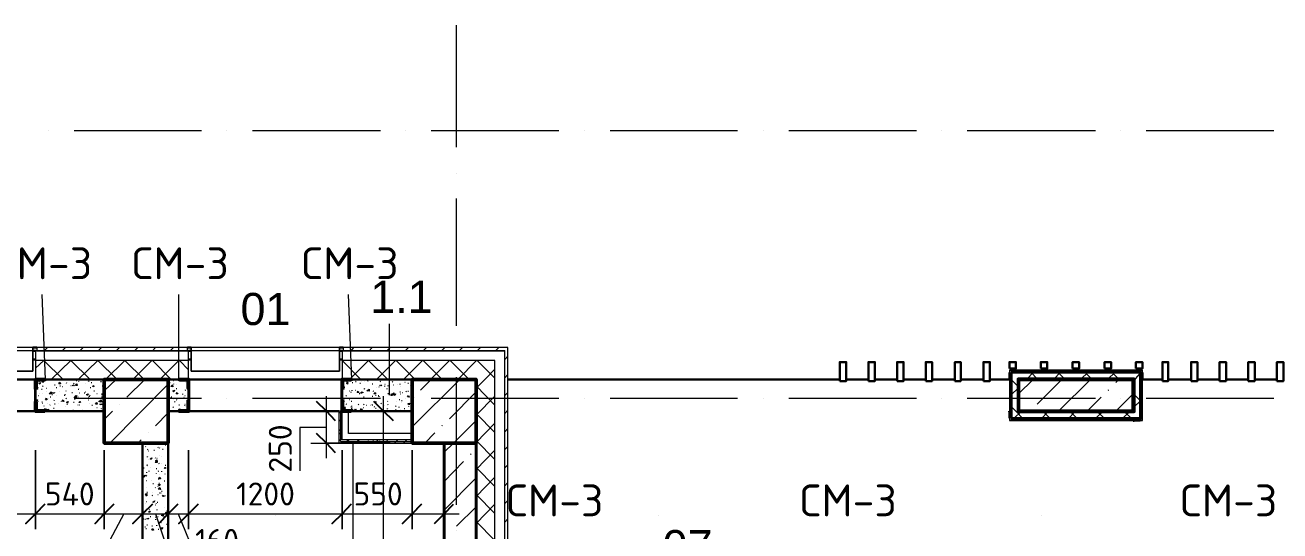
# Model space of a CAD drawing. Header units: millimetres. Extents: x -84737 to 172119, y -43083 to 59399.
# Drawn here: x 12924 to 22753, y 53641 to 57605 of the extents above; entities that cross this region are included whole.
import ezdxf

# ---------------------------------------------------------------- set-up
doc = ezdxf.new("R2010")
doc.units = ezdxf.units.MM
doc.layers.add('11) Плинтус ПЛ-2', color=70, linetype='Continuous', lineweight=30)
for name, color, linetype in [('PDF _Витраж', 7, 'Continuous'), ('PDF _Марки', 7, 'Continuous'), ('PDF _Несущие колонны', 7, 'Continuous'), ('PDF _Обобщенные модели', 7, 'Continuous'), ('PDF _Обозначения', 7, 'Continuous'), ('PDF _Окна', 7, 'Continuous'), ('PDF _Оси', 7, 'Continuous'), ('PDF _Перекрытия', 7, 'Continuous'), ('PDF _Размеры-100', 7, 'Continuous'), ('PDF _Стены', 7, 'Continuous'), ('PDF _Текст', 7, 'Continuous')]:
    doc.layers.add(name, color=color, linetype=linetype)
doc.styles.add('PDF GOSTCommon', font='arial.ttf')
doc.styles.add('PDF ISOCPEUR', font='isocpeur.ttf')

msp = doc.modelspace()

# ---------------------------------------------------------------- hatches: boundary and pattern name
at = {"layer": 'PDF _Стены', "transparency": 33554559}
for points in [[(16684.9, 55052.6), (16684.9, 55056.8), (16680.7, 55056.8), (16676.4, 55052.6), (16680.7, 55048.4), (16684.9, 55048.4)], [(20638.7, 54900.2), (20638.7, 54904.4), (20634.5, 54904.4), (20630.2, 54900.2), (20634.5, 54896), (20638.7, 54896)], [(20638.7, 54887.5), (20638.7, 54891.7), (20634.5, 54891.7), (20630.2, 54887.5), (20634.5, 54883.3), (20638.7, 54883.3)], [(21680.1, 54887.5), (21680.1, 54891.7), (21675.8, 54891.7), (21671.6, 54887.5), (21675.8, 54883.3), (21680.1, 54883.3)], [(20638.7, 54519.2), (20638.7, 54523.5), (20634.5, 54523.5), (20630.2, 54519.2), (20634.5, 54515), (20638.7, 54515)], [(20638.7, 54506.5), (20638.7, 54510.8), (20634.5, 54510.8), (20630.2, 54506.5), (20634.5, 54502.3), (20638.7, 54502.3)]]:
    msp.add_hatch(color=256, dxfattribs=at).paths.add_polyline_path(points)

# ---------------------------------------------------------------- linework, layer by layer
at = {"layer": '11) Плинтус ПЛ-2'}
msp.add_lwpolyline([(13006.3, 54578.5), (13543.9, 54578.5), (13543.9, 54328.7), (13844.4, 54328.7), (13844.4, 50523.1)], dxfattribs=at)
at = {"layer": 'PDF _Витраж', "lineweight": 30}
for points in [[(19305.2, 54815.5), (19356, 54815.5), (19356, 54963.7), (19305.2, 54963.7)], [(19529.6, 54815.5), (19580.4, 54815.5), (19580.4, 54963.7), (19529.6, 54963.7)], [(19754, 54815.5), (19804.8, 54815.5), (19804.8, 54963.7), (19754, 54963.7)], [(19978.3, 54815.5), (20029.1, 54815.5), (20029.1, 54963.7), (19978.3, 54963.7)], [(20206.9, 54815.5), (20253.5, 54815.5), (20253.5, 54963.7), (20206.9, 54963.7)], [(20431.3, 54815.5), (20482.1, 54815.5), (20482.1, 54963.7), (20431.3, 54963.7)], [(20634.5, 54912.9), (20685.3, 54912.9), (20685.3, 54963.7), (20634.5, 54963.7)], [(20880, 54912.9), (20930.8, 54912.9), (20930.8, 54963.7), (20880, 54963.7)], [(21129.7, 54912.9), (21180.5, 54912.9), (21180.5, 54963.7), (21129.7, 54963.7)], [(21379.5, 54912.9), (21430.3, 54912.9), (21430.3, 54963.7), (21379.5, 54963.7)], [(21625, 54912.9), (21675.8, 54912.9), (21675.8, 54963.7), (21625, 54963.7)], [(21832.5, 54815.5), (21879, 54815.5), (21879, 54963.7), (21832.5, 54963.7)], [(22056.8, 54815.5), (22107.6, 54815.5), (22107.6, 54963.7), (22056.8, 54963.7)], [(22281.2, 54815.5), (22332, 54815.5), (22332, 54963.7), (22281.2, 54963.7)], [(22505.5, 54815.5), (22556.3, 54815.5), (22556.3, 54963.7), (22505.5, 54963.7)], [(22729.9, 54815.5), (22780.7, 54815.5), (22780.7, 54963.7), (22729.9, 54963.7)]]:
    msp.add_lwpolyline(points, close=True, dxfattribs=at)
at = {"layer": 'PDF _Марки', "lineweight": 9}
for points in [[(13082.5, 54828.2), (13057.1, 55492.9)], [(14128, 54828.2), (14128, 55492.9)], [(15482.7, 54828.2), (15457.3, 55492.9)], [(15779, 54705.5), (15779, 55264.3)], [(15491.1, 54341.4), (15491.1, 53465.2), (15258.3, 53465.2)]]:
    msp.add_lwpolyline(points, dxfattribs=at)
at = {"layer": 'PDF _Несущие колонны', "lineweight": 9}
for points in [[(13543.9, 54739.4), (13637, 54828.2)], [(13586.2, 54328.7), (14043.4, 54790.1)], [(13721.7, 54688.6), (13861.4, 54828.2)], [(15956.8, 54455.7), (16329.3, 54828.2)], [(16020.3, 54743.6), (16104.9, 54828.2)], [(20706.4, 54714), (20820.7, 54828.2)], [(20850.4, 54633.5), (21045.1, 54828.2)], [(21019.7, 54578.5), (21269.4, 54828.2)], [(21468.4, 54802.8), (21493.8, 54828.2)], [(15965.3, 54688.6), (15969.5, 54692.8)], [(16248.9, 54519.2), (16456.3, 54730.9)], [(21244, 54578.5), (21354.1, 54688.6)], [(21409.1, 54743.6), (21413.4, 54747.8)], [(21468.4, 54578.5), (21603.9, 54714)], [(13543.9, 54515), (13607.4, 54578.5)], [(13666.6, 54633.5), (13666.6, 54633.5)], [(13946, 54464.2), (14043.4, 54565.8)], [(20795.3, 54578.5), (20795.3, 54578.5)], [(16189.6, 54464.2), (16193.8, 54468.4)], [(16278.5, 54328.7), (16456.3, 54506.5)], [(13891, 54409.2), (13891, 54409.2)], [(16054.1, 54328.7), (16134.6, 54409.2)], [(13810.6, 54328.7), (13831.7, 54354.1)], [(14034.9, 54328.7), (14043.4, 54341.4)]]:
    msp.add_lwpolyline(points, dxfattribs=at)
at = {"layer": 'PDF _Несущие колонны', "lineweight": 50}
for points in [[(14043.4, 54328.7), (14043.4, 54828.2), (13543.9, 54828.2), (13543.9, 54328.7)], [(16456.3, 54328.7), (16456.3, 54828.2), (15956.8, 54828.2), (15956.8, 54328.7)], [(21603.9, 54828.2), (20706.4, 54828.2), (20706.4, 54578.5), (21603.9, 54578.5)]]:
    msp.add_lwpolyline(points, close=True, dxfattribs=at)
at = {"layer": 'PDF _Обобщенные модели', "lineweight": 30}
for points in [[(13006.3, 54603.9), (13002, 54603.9), (13002, 54802.8), (13006.3, 54802.8)], [(14204.2, 54802.8), (14208.5, 54802.8), (14208.5, 54603.9), (14204.2, 54603.9)], [(15406.5, 54603.9), (15402.2, 54603.9), (15402.2, 54802.8), (15406.5, 54802.8)]]:
    msp.add_lwpolyline(points, dxfattribs=at)
at = {"layer": 'PDF _Обобщенные модели', "lineweight": 50}
for points in [[(13078.2, 54828.2), (13006.3, 54828.2), (13006.3, 54752.1)], [(13010.5, 54760.5), (13010.5, 54824), (13074, 54824)], [(14204.2, 54752.1), (14204.2, 54828.2), (14132.3, 54828.2)], [(14136.5, 54824), (14200, 54824), (14200, 54760.5)], [(15478.4, 54828.2), (15406.5, 54828.2), (15406.5, 54752.1)], [(15410.7, 54760.5), (15410.7, 54824), (15474.2, 54824)], [(13006.3, 54654.7), (13006.3, 54578.5), (13078.2, 54578.5)], [(15406.5, 54654.7), (15406.5, 54578.5), (15478.4, 54578.5)], [(13074, 54582.7), (13010.5, 54582.7), (13010.5, 54650.5)], [(14200, 54650.5), (14200, 54582.7), (14136.5, 54582.7)], [(15474.2, 54582.7), (15410.7, 54582.7), (15410.7, 54650.5)]]:
    msp.add_lwpolyline(points, dxfattribs=at)
msp.add_lwpolyline([(14138.6, 54587, 0.474648), (14132.3, 54578.5), (14204.2, 54578.5), (14204.2, 54654.7)], format="xyb", dxfattribs=at)
for centre, radius, start, end in [((13008.9, 54764.9), 6.35, 258.46412, 359.99999), ((13076.6, 54832.6), 6.35, 269.99999, 11.53588), ((14138.6, 54830.4), 6.34, 168.45357, 270.01853), ((14206.4, 54762.6), 6.36, 180.01279, 281.48833), ((15409.2, 54764.9), 6.35, 258.46412, 359.99999), ((15476.9, 54832.6), 6.35, 269.99999, 11.53588), ((13008.9, 54654.8), 6.35, 0, 101.53588), ((14206.4, 54652.6), 6.36, 78.51167, 179.98721), ((15409.2, 54654.8), 6.35, 0, 101.53588), ((13076.6, 54582.8), 6.35, 348.46412, 90.00001), ((15476.9, 54582.8), 6.35, 348.46412, 90.00001)]:
    msp.add_arc(centre, radius, start, end, dxfattribs=at)
at = {"layer": 'PDF _Обозначения', "lineweight": 9}
for points in [[(14885.8, 53761.5), (14885.8, 53761.5)], [(17882.9, 53761.5), (17882.9, 53761.5)], [(20884.2, 53761.5), (20884.2, 53761.5)]]:
    msp.add_lwpolyline(points, dxfattribs=at)
at = {"layer": 'PDF _Окна', "lineweight": 18}
for points in [[(10597.6, 55052.6), (10597.6, 55082.2), (10623, 55082.2), (10623, 54891.7), (12985.1, 54891.7), (12985.1, 55082.2), (13014.7, 55082.2), (13014.7, 55052.6)], [(12985.1, 55052.6), (12985.1, 54891.7), (10623, 54891.7), (10623, 55052.6)], [(13014.7, 55078), (13014.7, 55082.2), (12985.1, 55082.2)], [(14195.8, 55052.6), (14195.8, 55082.2), (14225.4, 55082.2), (14225.4, 54891.7), (15385.3, 54891.7), (15385.3, 55082.2), (15414.9, 55082.2), (15414.9, 55052.6)], [(14225.4, 55082.2), (14195.8, 55082.2), (14195.8, 55078)], [(15385.3, 55052.6), (15385.3, 54891.7), (14225.4, 54891.7), (14225.4, 55052.6)], [(15414.9, 55078), (15414.9, 55082.2), (15385.3, 55082.2)]]:
    msp.add_lwpolyline(points, dxfattribs=at)
for points in [[(10623, 55052.6), (10623, 55082.2), (12985.1, 55082.2), (12985.1, 55052.6)], [(14225.4, 55052.6), (14225.4, 55082.2), (15385.3, 55082.2), (15385.3, 55052.6)]]:
    msp.add_lwpolyline(points, close=True, dxfattribs=at)
at = {"layer": 'PDF _Оси', "lineweight": 9}
for points in [[(16303.9, 56648.5), (16303.9, 57605.2)], [(13103.6, 56779.7), (13103.6, 56779.7)], [(13306.8, 56779.7), (14305.8, 56779.7)], [(14504.8, 56779.7), (14504.8, 56779.7)], [(14703.8, 56779.7), (15707, 56779.7)], [(15906, 56779.7), (15906, 56779.7)], [(16104.9, 56779.7), (17104, 56779.7)], [(17307.2, 56779.7), (17307.2, 56779.7)], [(17506.1, 56779.7), (18505.2, 56779.7)], [(18704.1, 56779.7), (18704.1, 56779.7)], [(18907.3, 56779.7), (19906.4, 56779.7)], [(20105.3, 56779.7), (20105.3, 56779.7)], [(20304.3, 56779.7), (21307.5, 56779.7)], [(21506.5, 56779.7), (21506.5, 56779.7)], [(21705.5, 56779.7), (22704.5, 56779.7)], [(16303.9, 56445.3), (16303.9, 56445.3)], [(16303.9, 55247.3), (16303.9, 56246.4)], [(16303.9, 55048.4), (16303.9, 55048.4)], [(16303.9, 53846.1), (16303.9, 54845.2)], [(13103.6, 54680.1), (13103.6, 54680.1)], [(13306.8, 54680.1), (14305.8, 54680.1)], [(14504.8, 54680.1), (14504.8, 54680.1)], [(14703.8, 54680.1), (15707, 54680.1)], [(15906, 54680.1), (15906, 54680.1)], [(16104.9, 54680.1), (17104, 54680.1)], [(17307.2, 54680.1), (17307.2, 54680.1)], [(17506.1, 54680.1), (18505.2, 54680.1)], [(18704.1, 54680.1), (18704.1, 54680.1)], [(18907.3, 54680.1), (19906.4, 54680.1)], [(20105.3, 54680.1), (20105.3, 54680.1)], [(20304.3, 54680.1), (21307.5, 54680.1)], [(21506.5, 54680.1), (21506.5, 54680.1)], [(21705.5, 54680.1), (22704.5, 54680.1)], [(16303.9, 53647.2), (16303.9, 53647.2)]]:
    msp.add_lwpolyline(points, dxfattribs=at)
at = {"layer": 'PDF _Перекрытия', "lineweight": 30}
for points in [[(16706.1, 54828.2), (19305.2, 54828.2)], [(19356, 54828.2), (19529.6, 54828.2)], [(19580.4, 54828.2), (19754, 54828.2)], [(19804.8, 54828.2), (19978.3, 54828.2)], [(20029.1, 54828.2), (20206.9, 54828.2)], [(20253.5, 54828.2), (20431.3, 54828.2)], [(20482.1, 54828.2), (20634.5, 54828.2)], [(21675.8, 54828.2), (21832.5, 54828.2)], [(21879, 54828.2), (22056.8, 54828.2)], [(22107.6, 54828.2), (22281.2, 54828.2)], [(22332, 54828.2), (22505.5, 54828.2)], [(22556.3, 54828.2), (22729.9, 54828.2)]]:
    msp.add_lwpolyline(points, dxfattribs=at)
at = {"layer": 'PDF _Размеры-100', "lineweight": 25}
for points in [[(15355.7, 54502.3), (15283.7, 54578.5), (15207.5, 54654.7)], [(15808.6, 54502.3), (15732.4, 54578.5), (15656.2, 54654.7)], [(15355.7, 54252.5), (15283.7, 54328.7), (15207.5, 54404.9)], [(16130.3, 53698), (16206.5, 53774.2), (16278.5, 53850.4)]]:
    msp.add_lwpolyline(points, dxfattribs=at)
at = {"layer": 'PDF _Размеры-100', "lineweight": 9}
for points in [[(15732.4, 50552.7), (15732.4, 50874.5), (15232.9, 50874.5), (15851, 50874.5), (15232.9, 50874.5), (15732.4, 50874.5), (15732.4, 54697)], [(15283.7, 54210.2), (15283.7, 54697)], [(15402.2, 54578.5), (14780, 54578.5), (15283.7, 54578.5)], [(15851, 54578.5), (15558.9, 54578.5), (15732.4, 54578.5)], [(15283.7, 54451.5), (15076.3, 54451.5), (15076.3, 54112.8)], [(10284.3, 53774.2), (10606, 53774.2), (13006.3, 53774.2), (13543.9, 53774.2), (13543.9, 54273.7), (13543.9, 53655.7), (13543.9, 54273.7), (13543.9, 53774.2), (13967.2, 53774.2)], [(13725.9, 53774.2), (14043.4, 53774.2), (14204.2, 53774.2), (15406.5, 53774.2), (15956.8, 53774.2), (15956.8, 54273.7), (15956.8, 53655.7), (15956.8, 54273.7), (15956.8, 53774.2), (16325.1, 53774.2)], [(15160.9, 54328.7), (15783.2, 54328.7), (15283.7, 54328.7)], [(16206.5, 53655.7), (16206.5, 54273.7), (16206.5, 53774.2)], [(13696.3, 53774.2), (13455, 53317), (13116.3, 53317)], [(13946, 53774.2), (14221.2, 52944.5), (14564.1, 52944.5)], [(14123.8, 53774.2), (14272, 53410.1), (14581, 53410.1)]]:
    msp.add_lwpolyline(points, dxfattribs=at)
for points in [[(13006.3, 53774.2), (13006.3, 54273.7), (13006.3, 53655.7), (13006.3, 54273.7)], [(13844.4, 53774.2), (13844.4, 54273.7), (13844.4, 53655.7), (13844.4, 54273.7)], [(14043.4, 53774.2), (14043.4, 54273.7), (14043.4, 53655.7), (14043.4, 54273.7)], [(14204.2, 53774.2), (14204.2, 54273.7), (14204.2, 53655.7), (14204.2, 54273.7)], [(15406.5, 53774.2), (15406.5, 54273.7), (15406.5, 53655.7), (15406.5, 54273.7)]]:
    msp.add_lwpolyline(points, close=True, dxfattribs=at)
at = {"layer": 'PDF _Размеры-100', "lineweight": 25}
for points in [[(13078.2, 53850.4), (13006.3, 53774.2), (12930.1, 53698), (13006.3, 53774.2)], [(13620.1, 53850.4), (13543.9, 53774.2), (13471.9, 53698), (13543.9, 53774.2)], [(13920.6, 53850.4), (13844.4, 53774.2), (13768.2, 53698), (13844.4, 53774.2)], [(14119.6, 53850.4), (14043.4, 53774.2), (13971.4, 53698), (14043.4, 53774.2)], [(14280.4, 53850.4), (14204.2, 53774.2), (14128, 53698), (14204.2, 53774.2)], [(15478.4, 53850.4), (15406.5, 53774.2), (15330.3, 53698), (15406.5, 53774.2)], [(16028.8, 53850.4), (15956.8, 53774.2), (15880.6, 53698), (15956.8, 53774.2)]]:
    msp.add_lwpolyline(points, close=True, dxfattribs=at)
at = {"layer": 'PDF _Стены', "lineweight": 30}
for points in [[(12985.1, 55078), (13014.7, 55078)], [(13006.3, 55052.6), (12985.1, 55052.6)], [(14195.8, 55078), (14225.4, 55078)], [(14225.4, 55052.6), (14204.2, 55052.6)], [(15385.3, 55078), (15414.9, 55078)], [(15406.5, 55052.6), (15385.3, 55052.6)], [(12985.1, 54984.9), (13006.3, 54984.9)], [(14204.2, 54984.9), (14225.4, 54984.9)], [(15385.3, 54984.9), (15406.5, 54984.9)], [(20634.5, 54883.3), (20634.5, 54832.5)], [(21675.8, 54832.5), (21675.8, 54883.3)], [(10606, 54828.2), (10407.1, 54828.2), (13543.9, 54828.2), (13543.9, 54578.5), (10407.1, 54578.5)], [(10606, 54578.5), (10606, 54828.2), (13006.3, 54828.2), (13006.3, 54578.5)], [(13006.3, 54828.2), (13543.9, 54828.2)], [(15381.1, 54578.5), (14043.4, 54578.5), (14043.4, 54828.2), (15956.8, 54828.2), (15956.8, 54578.5), (15406.5, 54578.5), (15406.5, 54828.2), (15956.8, 54828.2)], [(14043.4, 54828.2), (14204.2, 54828.2)], [(14204.2, 54578.5), (14204.2, 54828.2), (15406.5, 54828.2)], [(20634.5, 54574.3), (20634.5, 54523.5)], [(21612.3, 54506.5), (21658.9, 54506.5)]]:
    msp.add_lwpolyline(points, dxfattribs=at)
at = {"layer": 'PDF _Стены', "lineweight": 18}
for points in [[(14204.2, 54828.2), (14204.2, 55052.6), (13006.3, 55052.6), (13006.3, 54828.2)], [(16905, 53029.1), (16905, 53278.9), (16706.1, 53278.9), (16706.1, 55078), (15414.9, 55078), (15414.9, 55052.6), (16680.7, 55052.6), (15406.5, 55052.6), (15406.5, 54828.2)], [(16905, 53253.5), (16680.7, 53253.5), (16680.7, 55052.6)], [(14204.2, 54976.4), (13006.3, 54976.4)], [(16905, 53177.3), (16604.5, 53177.3), (16604.5, 54976.4), (15406.5, 54976.4)], [(21675.8, 54506.5), (21675.8, 54900.2), (20634.5, 54900.2), (20634.5, 54883.3)], [(20634.5, 54900.2), (20634.5, 54506.5)], [(21675.8, 54896), (20634.5, 54896)], [(21675.8, 54883.3), (21675.8, 54900.2)], [(13543.9, 54828.2), (14043.4, 54828.2)], [(15956.8, 54828.2), (16456.3, 54828.2), (16456.3, 54328.7)], [(20634.5, 54828.2), (20634.5, 54506.5), (21675.8, 54506.5), (21675.8, 54828.2)], [(15956.8, 54354.1), (15406.5, 54354.1), (15406.5, 54578.5), (15381.1, 54578.5), (15381.1, 54328.7), (15956.8, 54328.7), (15956.8, 54404.9), (15457.3, 54404.9), (15457.3, 54578.5)], [(15393.8, 54578.5), (15393.8, 54341.4), (15956.8, 54341.4)], [(20634.5, 54510.8), (21675.8, 54510.8)], [(21667.4, 54510.8), (21667.4, 54506.5)]]:
    msp.add_lwpolyline(points, dxfattribs=at)
for points in [[(13014.7, 55052.6), (14195.8, 55052.6), (14195.8, 55078), (13014.7, 55078)], [(20647.2, 54519.2), (21667.4, 54519.2), (21667.4, 54887.5), (20647.2, 54887.5)]]:
    msp.add_lwpolyline(points, close=True, dxfattribs=at)
at = {"layer": 'PDF _Стены', "lineweight": 9}
for points in [[(13074, 55052.6), (13099.4, 55078)], [(13213.7, 55052.6), (13239.1, 55078)], [(13353.4, 55052.6), (13378.8, 55078)], [(13497.3, 55052.6), (13522.7, 55078)], [(13637, 55052.6), (13662.4, 55078)], [(13780.9, 55052.6), (13806.3, 55078)], [(13920.6, 55052.6), (13946, 55078)], [(14060.3, 55052.6), (14085.7, 55078)], [(15478.4, 55052.6), (15499.6, 55078)], [(15618.1, 55052.6), (15643.5, 55078)], [(15757.8, 55052.6), (15783.2, 55078)], [(15901.8, 55052.6), (15927.2, 55078)], [(16041.4, 55052.6), (16066.8, 55078)], [(16185.4, 55052.6), (16210.8, 55078)], [(16325.1, 55052.6), (16350.5, 55078)], [(16464.8, 55052.6), (16490.2, 55078)], [(16608.7, 55052.6), (16634.1, 55078)], [(13006.3, 54917.1), (13069.8, 54976.4), (13222.1, 54828.2)], [(13433.8, 54828.2), (13281.4, 54976.4), (13129, 54828.2), (13133.2, 54828.2)], [(13340.7, 54828.2), (13493.1, 54976.4), (13645.5, 54828.2)], [(13552.3, 54828.2), (13704.7, 54976.4), (13857.1, 54828.2)], [(13768.2, 54828.2), (13916.4, 54976.4)], [(14068.8, 54828.2), (13920.6, 54976.4)], [(13979.9, 54828.2), (14128, 54976.4)], [(14204.2, 54904.4), (14132.3, 54976.4)], [(15554.6, 54828.2), (15406.5, 54976.4)], [(15465.7, 54828.2), (15613.9, 54976.4), (15766.3, 54828.2)], [(15673.2, 54824), (15677.4, 54828.2), (15825.6, 54976.4)], [(15978, 54828.2), (15829.8, 54976.4)], [(15889.1, 54828.2), (16037.2, 54976.4)], [(16189.6, 54828.2), (16041.4, 54976.4)], [(16100.7, 54828.2), (16248.9, 54976.4)], [(16401.3, 54828.2), (16253.1, 54976.4)], [(16312.4, 54828.2), (16460.5, 54976.4)], [(16604.5, 54836.7), (16464.8, 54976.4)], [(16680.7, 54984.9), (16706.1, 55010.3)], [(16456.3, 54760.5), (16524, 54828.2), (16604.5, 54908.7)], [(16680.7, 54840.9), (16706.1, 54866.3)], [(20731.8, 54883.3), (20727.6, 54887.5)], [(20774.2, 54832.5), (20820.7, 54883.3)], [(20850.4, 54832.5), (20803.8, 54883.3)], [(20871.5, 54883.3), (20867.3, 54887.5)], [(20985.8, 54832.5), (21032.4, 54883.3)], [(21070.5, 54828.2), (21066.2, 54832.5), (21015.4, 54883.3), (21011.2, 54887.5)], [(21155.1, 54883.3), (21150.9, 54887.5)], [(21197.5, 54832.5), (21248.3, 54883.3)], [(21277.9, 54832.5), (21227.1, 54883.3)], [(21299.1, 54883.3), (21290.6, 54887.5)], [(21409.1, 54832.5), (21459.9, 54883.3)], [(21493.8, 54828.2), (21489.6, 54832.5), (21438.8, 54883.3), (21434.5, 54887.5)], [(21578.5, 54883.3), (21574.2, 54887.5)], [(21612.3, 54824), (21620.8, 54832.5), (21658.9, 54874.8), (21650.4, 54883.3)], [(13006.3, 54828.2), (13006.3, 54832.5)], [(13031.7, 54811.3), (13035.9, 54815.5)], [(13052.8, 54752.1), (13057.1, 54752.1)], [(13061.3, 54773.2), (13065.5, 54777.4)], [(13090.9, 54760.5), (13095.2, 54760.5)], [(13099.4, 54824), (13103.6, 54824)], [(13154.4, 54785.9), (13158.6, 54785.9)], [(13167.1, 54764.7), (13171.3, 54764.7)], [(13196.7, 54777.4), (13201, 54777.4)], [(13213.7, 54773.2), (13217.9, 54773.2)], [(13226.4, 54824), (13230.6, 54824)], [(13247.5, 54798.6), (13251.8, 54802.8)], [(13281.4, 54781.7), (13285.6, 54781.7)], [(13302.6, 54798.6), (13306.8, 54794.4)], [(13323.7, 54819.8), (13328, 54819.8)], [(13340.7, 54752.1), (13344.9, 54752.1)], [(13344.9, 54811.3), (13344.9, 54815.5)], [(13349.1, 54756.3), (13349.1, 54756.3)], [(13399.9, 54794.4), (13399.9, 54794.4)], [(13412.6, 54815.5), (13412.6, 54815.5)], [(13421.1, 54815.5), (13425.3, 54815.5)], [(13433.8, 54824), (13438, 54824)], [(13433.8, 54764.7), (13438, 54764.7)], [(13442.3, 54802.8), (13446.5, 54802.8)], [(13455, 54777.4), (13459.2, 54773.2)], [(13514.2, 54811.3), (13518.5, 54811.3), (13522.7, 54811.3)], [(13526.9, 54777.4), (13531.2, 54777.4)], [(14056.1, 54802.8), (14060.3, 54802.8)], [(14085.7, 54819.8), (14090, 54819.8)], [(14090, 54790.1), (14090, 54794.4)], [(14106.9, 54785.9), (14106.9, 54785.9)], [(14106.9, 54756.3), (14111.1, 54756.3)], [(14166.1, 54819.8), (14166.1, 54819.8)], [(14183.1, 54807.1), (14183.1, 54807.1)], [(14191.5, 54828.2), (14204.2, 54840.9)], [(14204.2, 54785.9), (14204.2, 54781.7)], [(15410.7, 54828.2), (15414.9, 54824)], [(15444.6, 54811.3), (15444.6, 54807.1)], [(15448.8, 54802.8), (15453, 54802.8)], [(15486.9, 54802.8), (15491.1, 54802.8)], [(15508.1, 54824), (15512.3, 54819.8)], [(15512.3, 54811.3), (15516.5, 54811.3)], [(15546.2, 54798.6), (15550.4, 54798.6)], [(15550.4, 54828.2), (15554.6, 54824)], [(15558.9, 54815.5), (15558.9, 54815.5)], [(15580, 54756.3), (15580, 54752.1), (15584.3, 54756.3)], [(15584.3, 54815.5), (15584.3, 54815.5)], [(15605.4, 54819.8), (15609.7, 54815.5)], [(15626.6, 54824), (15630.8, 54828.2)], [(15643.5, 54794.4), (15647.8, 54794.4)], [(15673.2, 54764.7), (15673.2, 54764.7)], [(15694.3, 54769), (15698.6, 54769)], [(15702.8, 54815.5), (15707, 54811.3)], [(15740.9, 54790.1), (15745.1, 54790.1)], [(15740.9, 54773.2), (15740.9, 54777.4)], [(15757.8, 54756.3), (15757.8, 54752.1)], [(15766.3, 54777.4), (15770.5, 54781.7)], [(15800.2, 54811.3), (15804.4, 54807.1)], [(15808.6, 54785.9), (15812.9, 54785.9)], [(15842.5, 54785.9), (15842.5, 54785.9)], [(15859.4, 54790.1), (15863.7, 54794.4)], [(15863.7, 54773.2), (15863.7, 54773.2)], [(15897.5, 54807.1), (15901.8, 54807.1)], [(15901.8, 54828.2), (15906, 54828.2)], [(15906, 54828.2), (15906, 54828.2)], [(15922.9, 54798.6), (15927.2, 54798.6)], [(15939.9, 54781.7), (15939.9, 54781.7)], [(15952.6, 54802.8), (15956.8, 54802.8)], [(16604.5, 54625.1), (16456.3, 54777.4)], [(20706.4, 54769), (20702.2, 54773.2), (20651.4, 54824), (20647.2, 54828.2)], [(20651.4, 54709.7), (20702.2, 54760.5)], [(20786.9, 54828.2), (20782.6, 54832.5)], [(20926.5, 54828.2), (20922.3, 54832.5)], [(21210.2, 54828.2), (21205.9, 54832.5)], [(21354.1, 54828.2), (21345.6, 54832.5)], [(21667.4, 54798.6), (21658.9, 54802.8)], [(13006.3, 54680.1), (13006.3, 54680.1)], [(13027.4, 54701.3), (13031.7, 54701.3)], [(13035.9, 54714), (13035.9, 54714)], [(13057.1, 54650.5), (13061.3, 54654.7)], [(13061.3, 54714), (13061.3, 54714)], [(13095.2, 54735.1), (13095.2, 54735.1)], [(13120.6, 54692.8), (13124.8, 54692.8)], [(13133.2, 54722.4), (13137.5, 54718.2)], [(13133.2, 54709.7), (13137.5, 54709.7)], [(13150.2, 54722.4), (13154.4, 54726.7), (13150.2, 54718.2), (13137.5, 54722.4), (13150.2, 54726.7)], [(13150.2, 54663.2), (13154.4, 54667.4)], [(13167.1, 54701.3), (13167.1, 54701.3)], [(13192.5, 54730.9), (13192.5, 54730.9)], [(13205.2, 54658.9), (13205.2, 54654.7)], [(13230.6, 54705.5), (13234.8, 54705.5)], [(13234.8, 54709.7), (13239.1, 54709.7)], [(13243.3, 54739.4), (13243.3, 54735.1)], [(13243.3, 54675.9), (13247.5, 54680.1)], [(13247.5, 54739.4), (13247.5, 54739.4)], [(13289.9, 54726.7), (13294.1, 54726.7)], [(13311, 54675.9), (13315.3, 54671.6)], [(13328, 54701.3), (13332.2, 54701.3)], [(13340.7, 54688.6), (13340.7, 54692.8)], [(13349.1, 54722.4), (13353.4, 54722.4)], [(13349.1, 54658.9), (13349.1, 54658.9)], [(13387.2, 54722.4), (13391.5, 54722.4)], [(13395.7, 54730.9), (13399.9, 54730.9)], [(13416.9, 54692.8), (13421.1, 54692.8)], [(13416.9, 54667.4), (13421.1, 54667.4)], [(13425.3, 54697), (13429.6, 54697)], [(13429.6, 54701.3), (13433.8, 54705.5)], [(13463.4, 54739.4), (13467.7, 54739.4)], [(13484.6, 54718.2), (13488.8, 54718.2)], [(13522.7, 54709.7), (13526.9, 54709.7)], [(13522.7, 54692.8), (13526.9, 54692.8)], [(13522.7, 54654.7), (13526.9, 54654.7)], [(13526.9, 54714), (13526.9, 54718.2)], [(13531.2, 54680.1), (13535.4, 54684.3)], [(14051.9, 54692.8), (14051.9, 54692.8)], [(14060.3, 54684.3), (14064.6, 54684.3)], [(14068.8, 54692.8), (14073, 54692.8)], [(14085.7, 54730.9), (14090, 54735.1)], [(14085.7, 54671.6), (14085.7, 54671.6)], [(14094.2, 54654.7), (14098.4, 54650.5)], [(14106.9, 54671.6), (14111.1, 54667.4)], [(14157.7, 54714), (14157.7, 54709.7)], [(14166.1, 54688.6), (14170.4, 54688.6)], [(14174.6, 54701.3), (14178.8, 54701.3)], [(14178.8, 54743.6), (14183.1, 54747.8)], [(14178.8, 54684.3), (14178.8, 54684.3)], [(14204.2, 54667.4), (14200, 54658.9), (14191.5, 54663.2), (14204.2, 54671.6), (14200, 54671.6)], [(15406.5, 54735.1), (15406.5, 54739.4)], [(15406.5, 54735.1), (15406.5, 54735.1)], [(15406.5, 54667.4), (15406.5, 54671.6)], [(15406.5, 54658.9), (15410.7, 54671.6)], [(15414.9, 54667.4), (15419.2, 54667.4)], [(15436.1, 54701.3), (15440.3, 54697)], [(15461.5, 54739.4), (15465.7, 54739.4)], [(15461.5, 54671.6), (15465.7, 54671.6)], [(15474.2, 54730.9), (15474.2, 54726.7)], [(15478.4, 54658.9), (15482.7, 54658.9)], [(15482.7, 54680.1), (15486.9, 54680.1)], [(15486.9, 54739.4), (15486.9, 54743.6)], [(15508.1, 54743.6), (15512.3, 54743.6)], [(15529.2, 54680.1), (15533.5, 54680.1)], [(15541.9, 54718.2), (15546.2, 54718.2)], [(15571.6, 54726.7), (15571.6, 54722.4)], [(15575.8, 54692.8), (15580, 54692.8)], [(15588.5, 54680.1), (15588.5, 54675.9)], [(15643.5, 54697), (15647.8, 54697)], [(15647.8, 54739.4), (15652, 54735.1)], [(15668.9, 54722.4), (15668.9, 54718.2)], [(15668.9, 54705.5), (15673.2, 54705.5)], [(15690.1, 54701.3), (15694.3, 54701.3)], [(15694.3, 54697), (15694.3, 54692.8)], [(15762.1, 54714), (15762.1, 54714)], [(15762.1, 54654.7), (15766.3, 54658.9)], [(15766.3, 54718.2), (15766.3, 54718.2)], [(15766.3, 54718.2), (15770.5, 54718.2)], [(15800.2, 54714), (15804.4, 54714)], [(15829.8, 54654.7), (15829.8, 54654.7)], [(15855.2, 54671.6), (15859.4, 54671.6)], [(15859.4, 54730.9), (15863.7, 54730.9)], [(15863.7, 54714), (15867.9, 54714)], [(15872.1, 54663.2), (15876.4, 54663.2)], [(15876.4, 54726.7), (15880.6, 54726.7)], [(15906, 54735.1), (15910.2, 54730.9)], [(15922.9, 54735.1), (15927.2, 54735.1)], [(15944.1, 54671.6), (15948.3, 54671.6)], [(15948.3, 54680.1), (15952.6, 54684.3)], [(15952.6, 54743.6), (15952.6, 54743.6)], [(16456.3, 54548.9), (16604.5, 54697)], [(16680.7, 54701.3), (16706.1, 54726.7)], [(20651.4, 54680.1), (20647.2, 54688.6)], [(21667.4, 54654.7), (21658.9, 54663.2), (21612.3, 54709.7), (21603.9, 54718.2)], [(21612.3, 54612.4), (21658.9, 54658.9)], [(13057.1, 54642), (13061.3, 54642)], [(13057.1, 54591.2), (13057.1, 54591.2)], [(13069.8, 54620.8), (13074, 54620.8)], [(13099.4, 54637.8), (13099.4, 54637.8)], [(13116.3, 54625.1), (13120.6, 54629.3)], [(13145.9, 54603.9), (13150.2, 54603.9)], [(13154.4, 54637.8), (13158.6, 54637.8)], [(13188.3, 54637.8), (13188.3, 54637.8)], [(13243.3, 54616.6), (13243.3, 54616.6)], [(13251.8, 54633.5), (13256, 54633.5)], [(13251.8, 54578.5), (13256, 54578.5)], [(13298.3, 54587), (13302.6, 54587)], [(13302.6, 54650.5), (13306.8, 54650.5)], [(13336.4, 54629.3), (13340.7, 54629.3)], [(13349.1, 54629.3), (13353.4, 54629.3)], [(13366.1, 54578.5), (13370.3, 54582.7), (13370.3, 54578.5)], [(13370.3, 54595.4), (13370.3, 54595.4)], [(13408.4, 54582.7), (13412.6, 54582.7)], [(13425.3, 54578.5), (13429.6, 54582.7)], [(13429.6, 54642), (13429.6, 54642)], [(13446.5, 54625.1), (13450.7, 54625.1)], [(13484.6, 54608.1), (13488.8, 54608.1)], [(13518.5, 54629.3), (13510, 54633.5), (13522.7, 54637.8), (13522.7, 54629.3)], [(13518.5, 54603.9), (13518.5, 54599.7)], [(13522.7, 54595.4), (13522.7, 54595.4)], [(13531.2, 54616.6), (13535.4, 54616.6)], [(14043.4, 54608.1), (14051.9, 54612.4), (14047.6, 54599.7), (14043.4, 54599.7)], [(14081.5, 54608.1), (14085.7, 54612.4)], [(14128, 54629.3), (14132.3, 54629.3)], [(14132.3, 54595.4), (14136.5, 54595.4)], [(14136.5, 54578.5), (14140.7, 54587), (14145, 54578.5)], [(14166.1, 54591.2), (14166.1, 54587)], [(14174.6, 54633.5), (14178.8, 54633.5)], [(14174.6, 54620.8), (14178.8, 54625.1)], [(15385.3, 54578.5), (15385.3, 54578.5)], [(15389.5, 54570), (15393.8, 54570)], [(15410.7, 54599.7), (15414.9, 54599.7)], [(15436.1, 54637.8), (15440.3, 54633.5)], [(15474.2, 54612.4), (15478.4, 54612.4)], [(15482.7, 54616.6), (15482.7, 54620.8)], [(15482.7, 54608.1), (15486.9, 54608.1)], [(15533.5, 54633.5), (15537.7, 54629.3)], [(15550.4, 54595.4), (15554.6, 54595.4)], [(15571.6, 54608.1), (15575.8, 54608.1)], [(15575.8, 54629.3), (15580, 54633.5)], [(15597, 54625.1), (15601.2, 54625.1)], [(15630.8, 54629.3), (15635.1, 54625.1)], [(15643.5, 54629.3), (15647.8, 54629.3)], [(15656.2, 54616.6), (15660.5, 54612.4)], [(15664.7, 54582.7), (15668.9, 54582.7)], [(15668.9, 54642), (15668.9, 54646.2)], [(15668.9, 54603.9), (15673.2, 54603.9)], [(15681.6, 54578.5), (15690.1, 54587), (15694.3, 54578.5)], [(15711.3, 54637.8), (15715.5, 54642)], [(15728.2, 54625.1), (15732.4, 54620.8)], [(15762.1, 54633.5), (15766.3, 54629.3)], [(15762.1, 54595.4), (15762.1, 54599.7)], [(15770.5, 54599.7), (15770.5, 54599.7)], [(15770.5, 54578.5), (15779, 54582.7), (15779, 54578.5)], [(15779, 54582.7), (15783.2, 54582.7)], [(15825.6, 54620.8), (15829.8, 54616.6)], [(15825.6, 54587), (15829.8, 54591.2)], [(15855.2, 54608.1), (15855.2, 54612.4)], [(15867.9, 54595.4), (15867.9, 54595.4)], [(15872.1, 54650.5), (15872.1, 54650.5)], [(15893.3, 54599.7), (15897.5, 54599.7)], [(15927.2, 54616.6), (15927.2, 54612.4)], [(15948.3, 54620.8), (15948.3, 54620.8)], [(16604.5, 54413.4), (16456.3, 54561.6)], [(16680.7, 54561.6), (16706.1, 54587)], [(20736.1, 54523.5), (20689.5, 54574.3), (20651.4, 54612.4)], [(20672.6, 54523.5), (20723.4, 54574.3)], [(20706.4, 54625.1), (20702.2, 54633.5)], [(20757.2, 54574.3), (20753, 54578.5)], [(20888.4, 54523.5), (20935, 54574.3)], [(20956.2, 54519.2), (20951.9, 54523.5), (20901.1, 54574.3), (20896.9, 54578.5)], [(21040.8, 54574.3), (21036.6, 54578.5)], [(21100.1, 54523.5), (21146.7, 54574.3)], [(21163.6, 54523.5), (21112.8, 54574.3)], [(21184.8, 54574.3), (21176.3, 54578.5)], [(21311.8, 54523.5), (21362.6, 54574.3)], [(21379.5, 54519.2), (21375.3, 54523.5), (21324.5, 54574.3), (21320.2, 54578.5)], [(21464.2, 54574.3), (21459.9, 54578.5)], [(21523.4, 54523.5), (21574.2, 54574.3)], [(21586.9, 54523.5), (21536.1, 54574.3)], [(21608.1, 54574.3), (21603.9, 54574.3), (21603.9, 54578.5)], [(15381.1, 54498.1), (15393.8, 54510.8), (15406.5, 54523.5)], [(16456.3, 54333), (16604.5, 54485.4)], [(20651.4, 54540.4), (20647.2, 54544.6)], [(20672.6, 54519.2), (20668.3, 54523.5)], [(20812.3, 54519.2), (20808, 54523.5)], [(21095.9, 54519.2), (21091.6, 54523.5)], [(21239.8, 54519.2), (21231.3, 54523.5)], [(21519.2, 54519.2), (21515, 54523.5)], [(21663.1, 54519.2), (21658.9, 54519.2), (21658.9, 54523.5)], [(15381.1, 54421.9), (15393.8, 54434.6), (15406.5, 54447.3)], [(15381.1, 54345.7), (15393.8, 54358.4), (15406.5, 54371.1)], [(15389.5, 54404.9), (15393.8, 54404.9), (15389.5, 54404.9)], [(15402.2, 54388), (15402.2, 54383.8)], [(15406.5, 54379.5), (15406.5, 54379.5)], [(16680.7, 54417.6), (16706.1, 54443)], [(13844.4, 54303.3), (13844.4, 54303.3)], [(13865.6, 54303.3), (13869.8, 54299.1)], [(13882.5, 54277.9), (13886.8, 54282.2)], [(13886.8, 54269.5), (13891, 54269.5)], [(13933.3, 54328.7), (13933.3, 54324.5), (13920.6, 54324.5), (13924.9, 54328.7)], [(13924.9, 54320.3), (13929.1, 54320.3)], [(13933.3, 54273.7), (13937.6, 54273.7)], [(13950.3, 54320.3), (13954.5, 54320.3)], [(13963, 54299.1), (13967.2, 54294.9)], [(13975.7, 54290.6), (13979.9, 54294.9)], [(14001.1, 54282.2), (14005.3, 54282.2)], [(14022.2, 54316), (14026.5, 54316)], [(15393.8, 54333), (15398, 54328.7)], [(15440.3, 54328.7), (15448.8, 54341.4), (15461.5, 54354.1)], [(15444.6, 54345.7), (15448.8, 54345.7)], [(15512.3, 54328.7), (15525, 54341.4), (15537.7, 54354.1)], [(15537.7, 54333), (15541.9, 54333)], [(15584.3, 54337.2), (15584.3, 54337.2)], [(15597, 54337.2), (15597, 54337.2)], [(15609.7, 54349.9), (15613.9, 54354.1)], [(15609.7, 54333), (15613.9, 54333)], [(15647.8, 54345.7), (15652, 54345.7)], [(15664.7, 54328.7), (15677.4, 54341.4), (15690.1, 54354.1)], [(15702.8, 54341.4), (15702.8, 54345.7)], [(15740.9, 54328.7), (15753.6, 54341.4), (15762.1, 54349.9)], [(15817.1, 54328.7), (15829.8, 54341.4), (15842.5, 54354.1)], [(15825.6, 54337.2), (15825.6, 54337.2)], [(15889.1, 54328.7), (15901.8, 54341.4), (15914.5, 54354.1)], [(16206.5, 54256.8), (16278.5, 54328.7)], [(16604.5, 54201.7), (16456.3, 54349.9)], [(16456.3, 54121.3), (16604.5, 54273.7)], [(16680.7, 54277.9), (16706.1, 54303.3)], [(13882.5, 54218.7), (13882.5, 54222.9)], [(13886.8, 54201.7), (13886.8, 54201.7)], [(13891, 54227.1), (13891, 54227.1)], [(13941.8, 54214.4), (13946, 54210.2)], [(13954.5, 54193.3), (13958.7, 54176.3), (13941.8, 54176.3), (13958.7, 54193.3)], [(13954.5, 54210.2), (13958.7, 54210.2)], [(13971.4, 54167.9), (13975.7, 54172.1)], [(13975.7, 54231.4), (13975.7, 54231.4)], [(13988.4, 54222.9), (13988.4, 54222.9)], [(13988.4, 54172.1), (13988.4, 54172.1)], [(16206.5, 54028.2), (16358.9, 54184.8)], [(16414, 54239.8), (16418.2, 54244.1)], [(13844.4, 54066.3), (13848.7, 54070.5), (13852.9, 54062), (13844.4, 54062)], [(13844.4, 54070.5), (13844.4, 54070.5)], [(13852.9, 54134), (13857.1, 54134)], [(13874.1, 54079), (13869.8, 54070.5), (13857.1, 54074.7), (13869.8, 54079)], [(13857.1, 54066.3), (13861.4, 54066.3)], [(13878.3, 54159.4), (13882.5, 54159.4)], [(13878.3, 54155.2), (13882.5, 54150.9)], [(13878.3, 54095.9), (13878.3, 54100.1)], [(13891, 54112.8), (13895.2, 54108.6)], [(13907.9, 54138.2), (13907.9, 54138.2)], [(13950.3, 54129.8), (13954.5, 54129.8)], [(13950.3, 54091.7), (13950.3, 54087.4)], [(13967.2, 54108.6), (13971.4, 54112.8)], [(13975.7, 54083.2), (13975.7, 54083.2)], [(13992.6, 54108.6), (13992.6, 54104.4)], [(14018, 54087.4), (14022.2, 54087.4)], [(14022.2, 54155.2), (14026.5, 54155.2)], [(16604.5, 53990.1), (16456.3, 54138.2)], [(16680.7, 54134), (16706.1, 54159.4)], [(13874.1, 54036.6), (13878.3, 54036.6)], [(13874.1, 53977.4), (13874.1, 53977.4)], [(13916.4, 54036.6), (13916.4, 54036.6)], [(13924.9, 54011.2), (13929.1, 54011.2)], [(13941.8, 53981.6), (13946, 53977.4)], [(13963, 53985.8), (13967.2, 53990.1)], [(13967.2, 54049.3), (13971.4, 54049.3)], [(13971.4, 54015.5), (13975.7, 54015.5)], [(14013.8, 54032.4), (14018, 54032.4)], [(14039.2, 54023.9), (14043.4, 54023.9)], [(16206.5, 53803.8), (16456.3, 54057.8)], [(16456.3, 53909.6), (16604.5, 54062)], [(16680.7, 53994.3), (16706.1, 54019.7)], [(13869.8, 53913.9), (13874.1, 53918.1)], [(13874.1, 53871.5), (13878.3, 53871.5)], [(13878.3, 53943.5), (13882.5, 53943.5)], [(13878.3, 53939.3), (13882.5, 53939.3)], [(13878.3, 53922.3), (13882.5, 53922.3)], [(13916.4, 53922.3), (13920.6, 53918.1)], [(13924.9, 53943.5), (13924.9, 53943.5)], [(13946, 53880), (13946, 53880)], [(13958.7, 53867.3), (13963, 53867.3)], [(13963, 53926.6), (13967.2, 53926.6)], [(13975.7, 53939.3), (13979.9, 53939.3)], [(13984.1, 53939.3), (13988.4, 53939.3)], [(13992.6, 53952), (13996.8, 53952)], [(14018, 53918.1), (14018, 53913.9)], [(16604.5, 53778.4), (16456.3, 53926.6)], [(16680.7, 53854.6), (16706.1, 53880)], [(13844.4, 53850.4), (13844.4, 53850.4)], [(13865.6, 53791.1), (13869.8, 53795.3)], [(13869.8, 53854.6), (13869.8, 53854.6)], [(13895.2, 53808), (13899.5, 53808)], [(13941.8, 53846.1), (13946, 53846.1)], [(13950.3, 53858.8), (13950.3, 53854.6)], [(13958.7, 53803.8), (13958.7, 53808)], [(14013.8, 53825), (14013.8, 53825)], [(14039.2, 53841.9), (14043.4, 53841.9)], [(16303.9, 53676.8), (16456.3, 53829.2)], [(16456.3, 53698), (16604.5, 53850.4)], [(13844.4, 53731.9), (13848.7, 53731.9)], [(13848.7, 53736.1), (13852.9, 53736.1)], [(13861.4, 53731.9), (13865.6, 53731.9)], [(13861.4, 53672.6), (13865.6, 53672.6)], [(13878.3, 53689.5), (13882.5, 53689.5)], [(13903.7, 53753), (13907.9, 53753)], [(13916.4, 53681.1), (13920.6, 53681.1)], [(13941.8, 53748.8), (13946, 53748.8)], [(13946, 53731.9), (13946, 53727.6)], [(13954.5, 53744.6), (13958.7, 53744.6)], [(13954.5, 53681.1), (13954.5, 53685.3)], [(13963, 53753), (13967.2, 53753)], [(13963, 53685.3), (13963, 53685.3)], [(13984.1, 53710.7), (13988.4, 53706.5)], [(14005.3, 53748.8), (14005.3, 53748.8)], [(14009.5, 53757.3), (14013.8, 53757.3)], [(14030.7, 53693.8), (14034.9, 53693.8)], [(14043.4, 53727.6), (14043.4, 53723.4)], [(16604.5, 53566.8), (16456.3, 53714.9)], [(16680.7, 53710.7), (16706.1, 53736.1)], [(13869.8, 53659.9), (13874.1, 53659.9)], [(13967.2, 53655.7), (13971.4, 53655.7)]]:
    msp.add_lwpolyline(points, dxfattribs=at)
at = {"layer": 'PDF _Стены', "lineweight": 30}
for points in [[(20651.4, 54523.5), (21658.9, 54523.5), (21658.9, 54883.3), (20651.4, 54883.3)], [(14043.4, 51572.9), (14043.4, 54328.7), (13844.4, 54328.7), (13844.4, 51572.9)]]:
    msp.add_lwpolyline(points, close=True, dxfattribs=at)
at = {"layer": 'PDF _Стены', "lineweight": 9}
for points in [[(13044.4, 54802.8), (13040.1, 54790.1), (13031.7, 54798.6)], [(13065.5, 54815.5), (13069.8, 54807.1), (13057.1, 54807.1)], [(13196.7, 54807.1), (13201, 54794.4), (13188.3, 54794.4)], [(13306.8, 54785.9), (13302.6, 54777.4), (13294.1, 54781.7)], [(13328, 54794.4), (13332.2, 54781.7), (13319.5, 54781.7)], [(13459.2, 54781.7), (13463.4, 54769), (13450.7, 54773.2)], [(14081.5, 54769), (14064.6, 54773.2), (14077.3, 54785.9)], [(15423.4, 54764.7), (15406.5, 54769), (15419.2, 54781.7)], [(15453, 54802.8), (15448.8, 54790.1), (15440.3, 54798.6)], [(15618.1, 54735.1), (15601.2, 54739.4), (15618.1, 54752.1)], [(15715.5, 54785.9), (15711.3, 54777.4), (15702.8, 54781.7)], [(13090.9, 54680.1), (13095.2, 54667.4), (13082.5, 54667.4)], [(13129, 54714), (13112.1, 54714), (13129, 54730.9)], [(13222.1, 54667.4), (13226.4, 54654.7), (13213.7, 54658.9)], [(13260.2, 54654.7), (13256, 54642), (13247.5, 54650.5)], [(13323.7, 54680.1), (13306.8, 54684.3), (13323.7, 54701.3)], [(13353.4, 54654.7), (13357.6, 54646.2), (13344.9, 54646.2)], [(13416.9, 54714), (13412.6, 54701.3), (13404.2, 54709.7)], [(13518.5, 54650.5), (13501.5, 54654.7), (13518.5, 54667.4)], [(14094.2, 54743.6), (14090, 54730.9), (14081.5, 54739.4)], [(14115.3, 54726.7), (14119.6, 54714), (14106.9, 54714)], [(15533.5, 54735.1), (15537.7, 54726.7), (15525, 54726.7)], [(15563.1, 54730.9), (15558.9, 54718.2), (15550.4, 54722.4)], [(15664.7, 54726.7), (15668.9, 54714), (15656.2, 54714)], [(15673.2, 54654.7), (15668.9, 54646.2), (15660.5, 54650.5)], [(15795.9, 54714), (15800.2, 54701.3), (15787.5, 54701.3)], [(15812.9, 54705.5), (15795.9, 54709.7), (15812.9, 54722.4)], [(15825.6, 54714), (15821.3, 54701.3), (15812.9, 54709.7)], [(15927.2, 54701.3), (15931.4, 54688.6), (15918.7, 54692.8)], [(13107.9, 54595.4), (13103.6, 54582.7), (13095.2, 54591.2)], [(13484.6, 54646.2), (13488.8, 54633.5), (13476.1, 54633.5)], [(15427.6, 54612.4), (15431.9, 54599.7), (15419.2, 54599.7)], [(15516.5, 54595.4), (15512.3, 54587), (15503.8, 54591.2)], [(15558.9, 54599.7), (15563.1, 54587), (15550.4, 54587)], [(15935.6, 54642), (15931.4, 54629.3), (15922.9, 54637.8)], [(15402.2, 54409.2), (15393.8, 54404.9), (15398, 54400.7)], [(15508.1, 54337.2), (15495.4, 54333), (15503.8, 54328.7)], [(15537.7, 54341.4), (15537.7, 54333), (15520.8, 54333), (15529.2, 54341.4), (15533.5, 54349.9)], [(13916.4, 54214.4), (13912.2, 54201.7), (13903.7, 54206)], [(13954.5, 54197.5), (13958.7, 54184.8), (13946, 54189)], [(14026.5, 54138.2), (14022.2, 54129.8), (14013.8, 54134)], [(13979.9, 54007), (13975.7, 53994.3), (13967.2, 54002.8)], [(13984.1, 53964.7), (13967.2, 53968.9), (13979.9, 53981.6)], [(13979.9, 54062), (13984.1, 54049.3), (13971.4, 54049.3)], [(13874.1, 53935), (13878.3, 53922.3), (13865.6, 53922.3)], [(13937.6, 53875.8), (13933.3, 53863.1), (13924.9, 53867.3)], [(14005.3, 53922.3), (14009.5, 53909.6), (13996.8, 53913.9)], [(13899.5, 53795.3), (13903.7, 53786.9), (13891, 53786.9)], [(14005.3, 53757.3), (13992.6, 53761.5), (14005.3, 53774.2)], [(14030.7, 53786.9), (14034.9, 53774.2), (14022.2, 53774.2)], [(14043.4, 53799.6), (14043.4, 53791.1), (14034.9, 53795.3)], [(13891, 53740.3), (13886.8, 53731.9), (13878.3, 53736.1)], [(13924.9, 53659.9), (13929.1, 53647.2), (13916.4, 53647.2)], [(14001.1, 53668.4), (13996.8, 53655.7), (13988.4, 53664.1)]]:
    msp.add_lwpolyline(points, close=True, dxfattribs=at)
at = {"layer": 'PDF _Стены', "lineweight": 40}
for points in [[(20634.5, 54832.5), (20634.5, 54828.2)], [(21675.8, 54828.2), (21675.8, 54832.5)], [(20634.5, 54578.5), (20634.5, 54574.3)], [(21603.9, 54506.5), (21612.3, 54506.5)]]:
    msp.add_lwpolyline(points, dxfattribs=at)
for points in [[(20702.2, 54574.3), (21612.3, 54574.3), (21612.3, 54832.5), (20702.2, 54832.5)], [(20706.4, 54828.2), (21603.9, 54828.2), (21603.9, 54578.5), (20706.4, 54578.5)], [(16206.5, 54328.7), (16206.5, 52779.4), (16456.3, 52779.4), (16456.3, 54328.7)]]:
    msp.add_lwpolyline(points, close=True, dxfattribs=at)

# ---------------------------------------------------------------- texts
at = {"layer": 'PDF _Текст', "attachment_point": 4}
for s, insert, char_height, style in [('СМ-3', (12689.3, 55738.5), 250, 'PDF ISOCPEUR'), ('СМ-3', (13760.3, 55738.5), 250, 'PDF ISOCPEUR'), ('СМ-3', (15089.6, 55738.5), 250, 'PDF ISOCPEUR'), ('1.1', (15627.2, 55475.8), 251.59, 'PDF GOSTCommon'), ('01', (14611.2, 55378.4), 251.59, 'PDF GOSTCommon'), ('540', (13078.7, 53930.4), 180, 'PDF ISOCPEUR'), ('1200', (14577.4, 53930.4), 180, 'PDF ISOCPEUR'), ('550', (15496, 53930.4), 180, 'PDF ISOCPEUR'), ('СМ-3', (16694, 53880), 250, 'PDF ISOCPEUR'), ('СМ-3', (18992.8, 53880), 250, 'PDF ISOCPEUR'), ('СМ-3', (21973, 53880), 250, 'PDF ISOCPEUR'), ('160', (14255.6, 53566.3), 180, 'PDF ISOCPEUR'), ('07', (17917.5, 53520), 251.59, 'PDF GOSTCommon')]:
    msp.add_mtext(s, dxfattribs=dict(at, insert=insert, char_height=char_height, style=style))
at = {"layer": 'PDF _Текст', "insert": (14922.9, 54098.1), "char_height": 180, "attachment_point": 4, "rotation": 90, "style": 'PDF ISOCPEUR'}
msp.add_mtext('250', dxfattribs=at)

doc.saveas('drawing.dxf')
